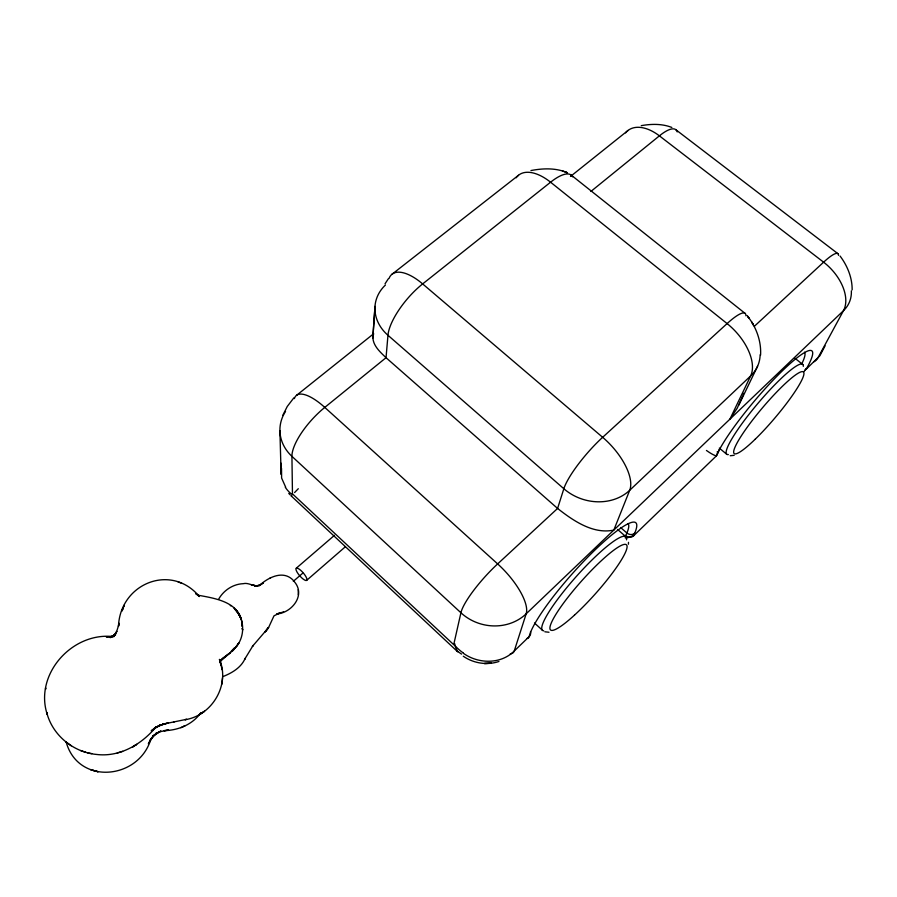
<?xml version="1.0" encoding="UTF-8"?>
<svg xmlns="http://www.w3.org/2000/svg" width="897" height="897" viewBox="0 0 897 897"><rect width="100%" height="100%" fill="white"/><g stroke="black" fill="none" stroke-linecap="round" stroke-linejoin="round"><path stroke-width="1.35" d="M628.483 542.349L628.416 544.221M241.988 626.442L242.078 622.563L242.212 625.007C240.721 601.965 215.616 598.456 197.766 595.148L199.257 595.944L195.804 593.635L199.358 596.539C171.338 562.823 120.232 583.297 118.46 626.33L119.223 623.314L116.722 631.331L113.74 636.747L116.834 631.41L113.897 635.558L114.368 634.964L110.208 637.644M111.217 637.117L114.536 634.863L110.275 637.487L115.691 634.684L110.768 636.881L111.744 636.522L106.317 636.915L113.134 636.59C71.951 631.925 33.75 674.712 47.395 714.909C53.921 736.392 74.171 752.359 96.416 754.433C119.817 757.382 141.58 744.353 156.078 726.951L151.201 730.842L159.924 725.135L154.463 728.061L164.431 723.711L158.298 725.908L168.49 722.904L162.559 724.249L186.576 719.316L184.995 719.73C211.984 715.683 230.394 684.893 219.485 659.463L220.931 664.677L219.485 659.463M760.566 355.156C761.418 341.308 756.339 327.394 747.851 316.563L748.883 317.908L747.201 315.531M372.804 338.169L375.002 306.37L372.95 336.207C372.277 345.199 380.149 352.005 386.035 357.701L557.586 508.442C573.037 520.563 593.13 534.545 613.817 530.082L629.694 490.289L750.643 375.944A44.727 36.261 20.7 0 0 760.151 354.82M222.523 677.728L221.738 684.422M281.523 468.346L281.613 478.056L285.65 487.116M372.95 336.207L373.533 334.525M825.083 345.861L819.869 355.761L806.179 369.205A5.247 3.958 26.3 0 1 805.203 369.844M743.153 394.68L743.579 393.335M220.146 662.524L220.92 660.293M742.694 396.026L737.222 408.18L729.889 419.191L750.643 375.944A44.469 24.802 46.6 0 0 727.097 323.582L550.579 182.203A42.809 22.784 52.3 0 0 516.201 177.785M123.887 606.215L124.279 605.172L122.048 610.969L123.057 608.334M282.858 415.199L287.253 406.487L293.846 397.853M738.848 405.074L757.617 366.144M223.017 676.562C232.031 672.929 241.114 667.671 245.173 658.353L244.702 659.205L253.089 645.47L252.405 646.401L268.595 627.519L273.989 615.835L280.537 612.595L276.702 614.019C291.861 612.886 306.023 595.103 294.351 581.704M236.303 646.928L238.927 642.779L233.186 650.448L221.806 659.071L230.35 652.68L220.382 661.302M236.92 645.941C243.973 636.769 244.477 623.426 238.647 613.514L241.192 619.255L238.154 612.909L236.046 609.87L240.004 616.037L233.882 607.964M388.323 278.799L385.026 283.811M218.689 599.106C223.645 590.349 233.007 584.115 243.154 583.689C249.063 582.086 254.557 587.86 260.164 585.057L254.972 586.201L259.973 585.102L263.382 582.837L259.087 585.775C268.012 577.489 283.284 569.494 293.465 580.527M200.928 712.577C192.709 724.541 178.167 730.416 163.994 730.663L168.591 730.001L160.44 731.627L155.63 733.634L160.955 730.999L152.613 736.392L156.975 732.737L150.27 739.89L153.701 735.271L148.364 743.905L151.055 738.478C139.517 779.684 78.05 785.884 66.131 741.875M265.848 631.107L268.595 627.519M231.067 651.48L234.218 648.038M463.334 653.274C478.236 664.027 500.806 664.498 514.239 651.02L529.152 636.635A79.811 13.545 -48.3 0 1 595.328 549.659A79.811 13.545 -48.3 0 1 633.428 535.969L716.277 455.99A74.911 11.538 -49.8 0 1 782.722 370.483A74.911 11.538 -49.8 0 1 806.179 369.205M754.321 326.329L823.614 262.182A41.374 7.299 -50.8 0 1 838.527 255.353M306.572 580.426A8.006 2.287 49 0 0 300.652 570.268A8.006 2.287 49 0 0 297.109 572.208A8.006 2.287 49 0 0 306.572 580.426L345.289 546.822M293.319 581.323L302.827 573.105M296.302 568.182L334.469 535.33M590.899 191.442L659.396 135.851A39.849 11.818 -52.5 0 1 677.201 131.915M296.559 395.33L373.69 333.718M570.492 176.451L628.068 130.424M391.843 274.392L518.511 175.274M132.834 746.831L136.703 744.364L132.532 747.022M270.132 577.993L270.659 577.69M291.895 495.593L291.301 495.85M183.963 726.267L184.86 725.841L180.846 727.714M281.501 612.528L283.587 611.821M117.249 752.953L122.654 751.361M498.934 661.47C487.082 665.518 473.538 663.343 463.289 656.234M734.161 455.317L730.214 455.743M173.536 722.029L174.321 721.85M530.957 170.553C542.999 168.255 555.994 167.728 567.442 172.796L565.962 172.246M641.265 125.647C651.39 123.853 662.154 123.629 671.853 127.452M548.986 632.25L544.86 631.78M526.999 638.44L528.4 638.036L529.152 636.635A5.819 5.494 15.6 0 0 530.531 631.589M87.671 752.841L91.797 753.626M80.562 750.52L85.91 752.303M461.551 654.115L456.775 650.83M562.408 170.923L567.442 172.796M178.066 581.884L181.687 583.263M230.316 605.553L230.888 605.834M65.761 741.853L71.255 745.788M675.845 129.729L837.944 253.705M571.176 175.072L745.059 313.356M794.899 358.217L802.781 364.496M719.316 448.108L726.716 454.252M620.589 527.514L626.902 533.009A5.629 4.911 22.8 0 0 634.706 533.177M617.551 529.443L625.747 536.585M457.717 651.805L291.099 495.839M534.511 623.034L542.539 630.356M288.767 493.406L290.023 494.763M840.063 256.026C847.373 265.714 852.273 277.644 852.15 289.899M752.471 323.38L753.289 324.871L751.641 321.832M220.561 662.961L222.12 669.767M220.079 661.616L219.698 659.643L219.989 661.425M279.909 430.65L281.12 474.356L280.884 463.043L280.952 466.855M298.286 589.564L298.309 594.756M628.124 523.59A74.003 12.816 -48.3 0 1 625.736 535.61A5.606 4.687 25.6 0 0 633.428 535.969M285.526 411.431A44.233 38.235 1.7 0 0 291.929 456.349L292.467 493.855L453.714 644.663L460.923 612.774A46.016 9.721 -47.8 0 1 497.656 563.91L557.586 508.442L563.843 488.73A46.745 10.013 -49.1 0 1 602.661 437.299L727.097 323.582A44.962 8.959 -50.3 0 1 745.934 315.822M291.839 494.348A46.913 34.086 -18.9 0 1 285.313 487.284M294.608 492.531A46.879 1.57 -42.9 0 1 298.309 488.719M463.435 653.094A48.864 44.637 62.5 0 1 453.893 644.495M457.122 650.403A48.853 23.4 -56.4 0 1 454.723 643.732M625.601 132.868A38.963 23.378 52.1 0 1 659.396 135.851L823.614 262.182A40.443 25.194 45.5 0 1 843.472 310.687L817.918 357.881A25.8 15.294 44.8 0 1 813.758 361.839M294.384 398.582A44.177 15.473 50.4 0 1 324.781 407.406L497.656 563.91A46.083 16.852 47.2 0 1 526.169 613.817L514.239 651.02A29.209 10.102 46.8 0 1 510.303 653.79M805.753 368.914A25.733 21.864 51.5 0 1 804.048 371.537M851.354 290.875A40.825 31.787 22.1 0 1 843.472 310.687L526.169 613.817A45.982 41.767 15.5 0 1 460.923 612.774L291.929 456.349A44.11 15.574 -47.4 0 1 324.781 407.406L386.035 357.701L387.964 335.276A44.727 37.001 7.3 0 1 385.418 285.044M625.512 535.442A21.831 16.168 52.5 0 1 624.817 536.664M632.923 535.61A27.74 14.744 28.4 0 1 625.265 537.931M717.297 451.572A5.438 4.754 20.3 0 1 716.277 455.99M716.019 455.754A26.787 4.137 41.4 0 1 706.444 450.462M718.676 450.002A5.46 4.575 23.5 0 1 717.51 453.299M804.598 352.196A69.461 10.921 -49.8 0 1 801.952 363.476M572.6 176.821A43.157 14.408 -51.7 0 0 550.579 182.203L422.655 283.912A44.772 16.023 -49.6 0 0 387.964 335.276L563.843 488.73A46.801 40.242 18.5 0 0 629.694 490.289A46.745 21.494 47.1 0 0 602.661 437.299L422.655 283.912A44.906 19.667 51.5 0 0 389.029 278.462M543.717 630.849A62.689 10.562 -48.3 0 1 579.103 573.385A62.689 10.562 -48.3 0 1 626.521 539.837M728.342 454.577A58.832 9.004 -49.8 0 1 758.29 402.944A58.832 9.004 -49.8 0 1 803.308 366.335M45.669 688.033L45.601 689.143L45.669 688.033M268.281 627.922L264.996 631.937L268.281 627.922M235.552 647.298L232.144 650.874L235.552 647.298M200.266 713.967L199.448 714.494L204.527 711.231L200.266 713.967M491.242 663.208L484.458 663.5L491.242 663.208M256.43 585.954L251.171 584.698L256.553 585.988M97.986 771.734L90.911 769.716L97.986 771.734M242.235 628.539L242.65 629.817L242.235 628.539M47.16 714.102L47.003 712.812L47.16 714.102M574.506 615.107A57.016 9.407 -48.3 0 0 626.588 544.95A57.016 9.407 -48.3 0 0 564.392 601.965A57.016 9.407 -48.3 0 0 574.506 615.107M755.352 439.07A53.506 8.017 -49.7 0 0 803.634 372.188A53.506 8.017 -49.7 0 0 747.425 426.961A53.506 8.017 -49.7 0 0 755.352 439.07"/></g></svg>
